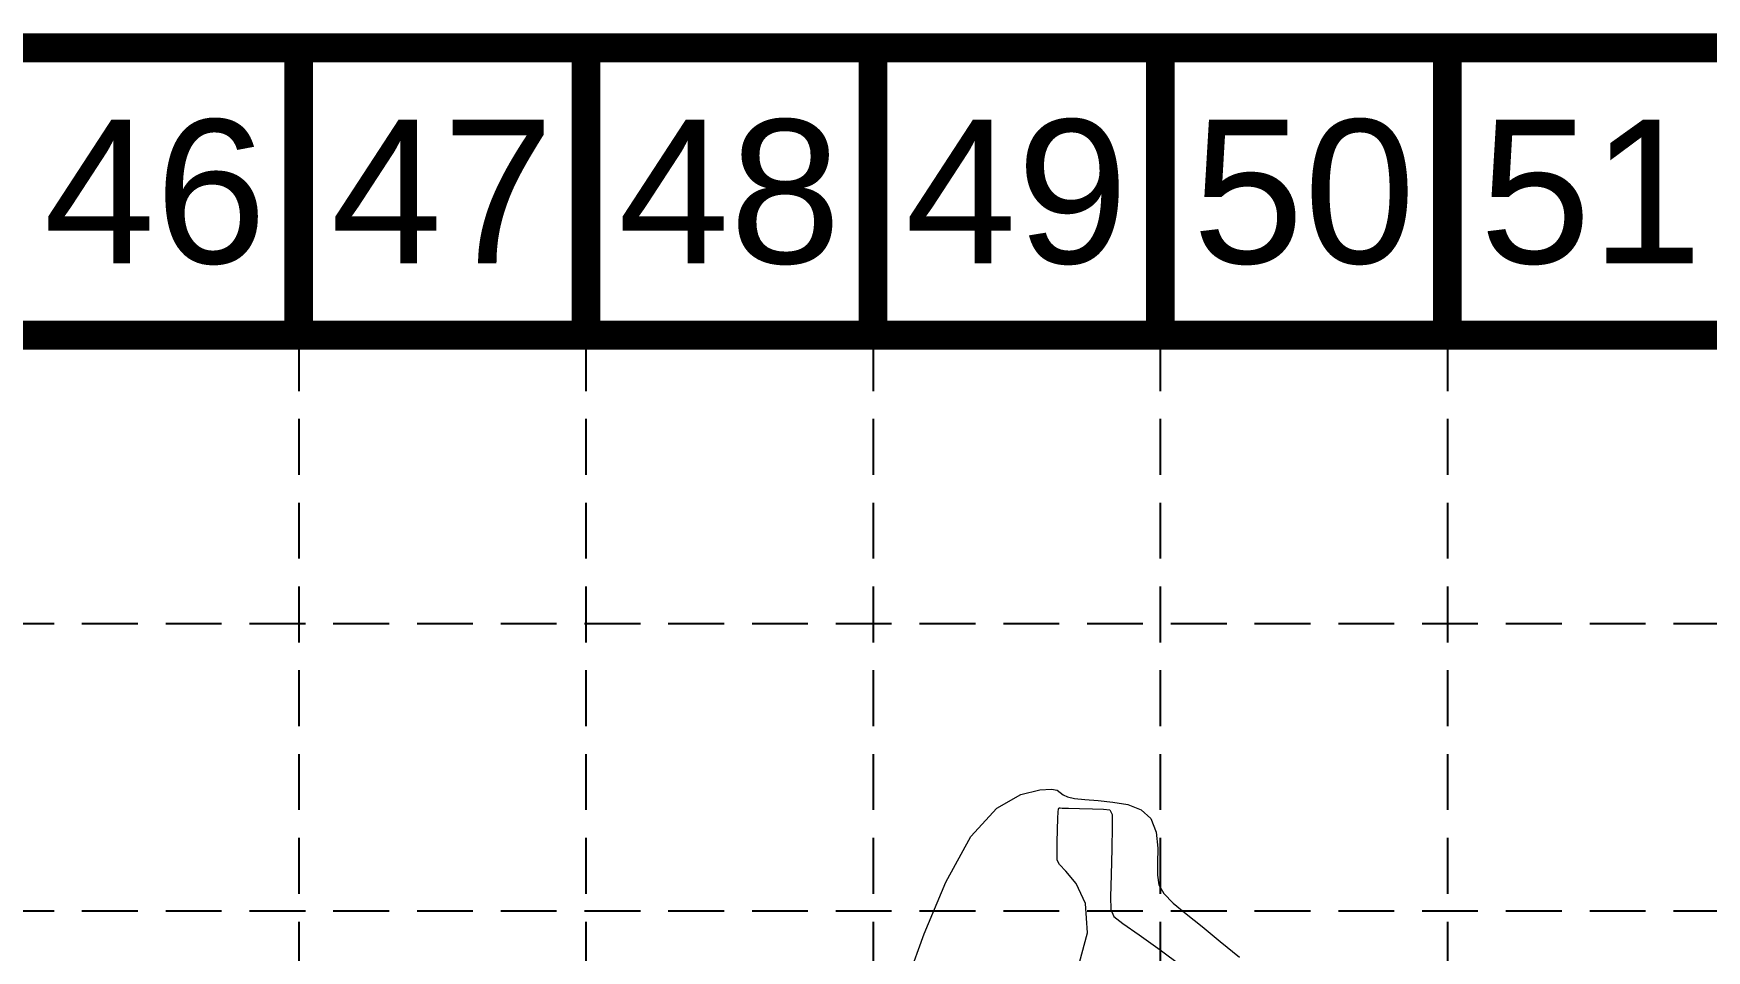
# Model space of a CAD drawing. Header units: inches. Extents: x 45655 to 51424, y 20024 to 23633.
# Drawn here: x 49806 to 50330, y 23346 to 23633 of the extents above; entities that cross this region are included whole.
import ezdxf
from ezdxf.enums import TextEntityAlignment as Align

# ---------------------------------------------------------------- set-up
doc = ezdxf.new("R2010")
doc.units = ezdxf.units.IN
doc.header["$MEASUREMENT"] = 0
doc.linetypes.add('HIDDEN', pattern=[0.375, 0.25, -0.125])
doc.layers.add('BASE', color=7, linetype='Continuous')
doc.layers.add('GRID', color=254, linetype='HIDDEN')
doc.layers.add('CTR', color=43, linetype='Continuous', lineweight=9)
doc.styles.get("Standard").update_dxf_attribs({"font": 'ARIAL.TTF'})

msp = doc.modelspace()

# ---------------------------------------------------------------- linework, layer by layer
at = {"layer": 'BASE', "const_width": 9}
for points in [[(45659.24, 20028.55), (51419.24, 20028.55), (51419.24, 23628.55), (45659.24, 23628.55)], [(45749.24, 20118.55), (51329.24, 20118.55), (51329.24, 23538.55), (45749.24, 23538.55)]]:
    msp.add_lwpolyline(points, close=True, dxfattribs=at)
for points in [[(49889.24, 23538.55), (49889.24, 23628.55)], [(49979.24, 23538.55), (49979.24, 23628.55)], [(50069.24, 23538.55), (50069.24, 23628.55)], [(50159.24, 23538.55), (50159.24, 23628.55)], [(50249.24, 23538.55), (50249.24, 23628.55)]]:
    msp.add_lwpolyline(points, dxfattribs=at)
at = {"layer": 'CTR', "color": 5}
for points, elevation in [([(50080.35, 23337.4), (50085.27, 23350.98), (50092, 23367.17), (50099.84, 23381.46), (50108.03, 23390.36), (50115.59, 23394.64), (50121.52, 23396.12), (50125.1, 23396.37), (50126.92, 23395.96), (50127.89, 23395.25), (50128.8, 23394.53), (50130.16, 23393.88), (50132.35, 23393.38), (50135.64, 23393.04), (50139.79, 23392.72), (50144.4, 23392.28), (50149.06, 23391.47), (50153.22, 23389.9), (50156.31, 23387.09), (50157.92, 23382.82), (50158.43, 23377.84), (50158.38, 23373.11), (50158.36, 23369.36), (50158.84, 23366.35), (50160.35, 23363.6), (50163.27, 23360.65), (50167.39, 23357.28), (50172.41, 23353.28), (50178.04, 23348.59), (50184.03, 23343.67)], 566), ([(50133.24, 23339.28), (50136.39, 23351.35), (50135.8, 23360.52), (50132.85, 23366.77), (50129.61, 23370.61), (50127.69, 23372.69), (50126.96, 23374.13), (50126.88, 23376.15), (50126.95, 23379.58), (50127.05, 23383.64), (50127.16, 23387.14), (50127.26, 23389.19), (50127.34, 23390.07), (50127.43, 23390.32), (50127.51, 23390.41), (50127.58, 23390.45), (50127.64, 23390.46), (50127.68, 23390.46), (50127.7, 23390.46), (50127.82, 23390.45), (50128.54, 23390.42), (50130.47, 23390.37), (50133.93, 23390.28), (50138, 23390.18), (50141.47, 23390.09), (50143.44, 23389.83), (50144.14, 23388.38), (50144.19, 23384.52), (50144.03, 23377.62), (50143.84, 23369.52), (50143.66, 23362.61), (50143.72, 23358.64), (50144.72, 23356.47), (50147.54, 23354.28), (50152.67, 23350.65), (50159.18, 23345.97), (50165.76, 23341.06)], 564)]:
    msp.add_lwpolyline(points, dxfattribs=dict(at, elevation=elevation))
at = {"layer": 'GRID', "linetype": 'HIDDEN', "ltscale": 70}
for p, q in [((49889.24, 23538.55), (49889.24, 20388.15)), ((49979.24, 23538.55), (49979.24, 20388.15)), ((50069.24, 23538.55), (50069.24, 20388.15)), ((50159.24, 23538.55), (50159.24, 20388.15)), ((50249.24, 23538.55), (50249.24, 20388.15)), ((45752.56, 23448.26), (51332.56, 23448.26)), ((45752.56, 23358.26), (51332.56, 23358.26))]:
    msp.add_line(p, q, dxfattribs=at)

# ---------------------------------------------------------------- texts
at = {"layer": 'BASE'}
for s, p in [('46', (49844.24, 23583.55)), ('47', (49934.24, 23583.55)), ('48', (50024.24, 23583.55)), ('49', (50114.24, 23583.55)), ('50', (50204.24, 23583.55)), ('51', (50294.24, 23583.55))]:
    msp.add_text(s, height=45, dxfattribs=at).set_placement(p, align=Align.MIDDLE_CENTER)

doc.saveas('drawing.dxf')
